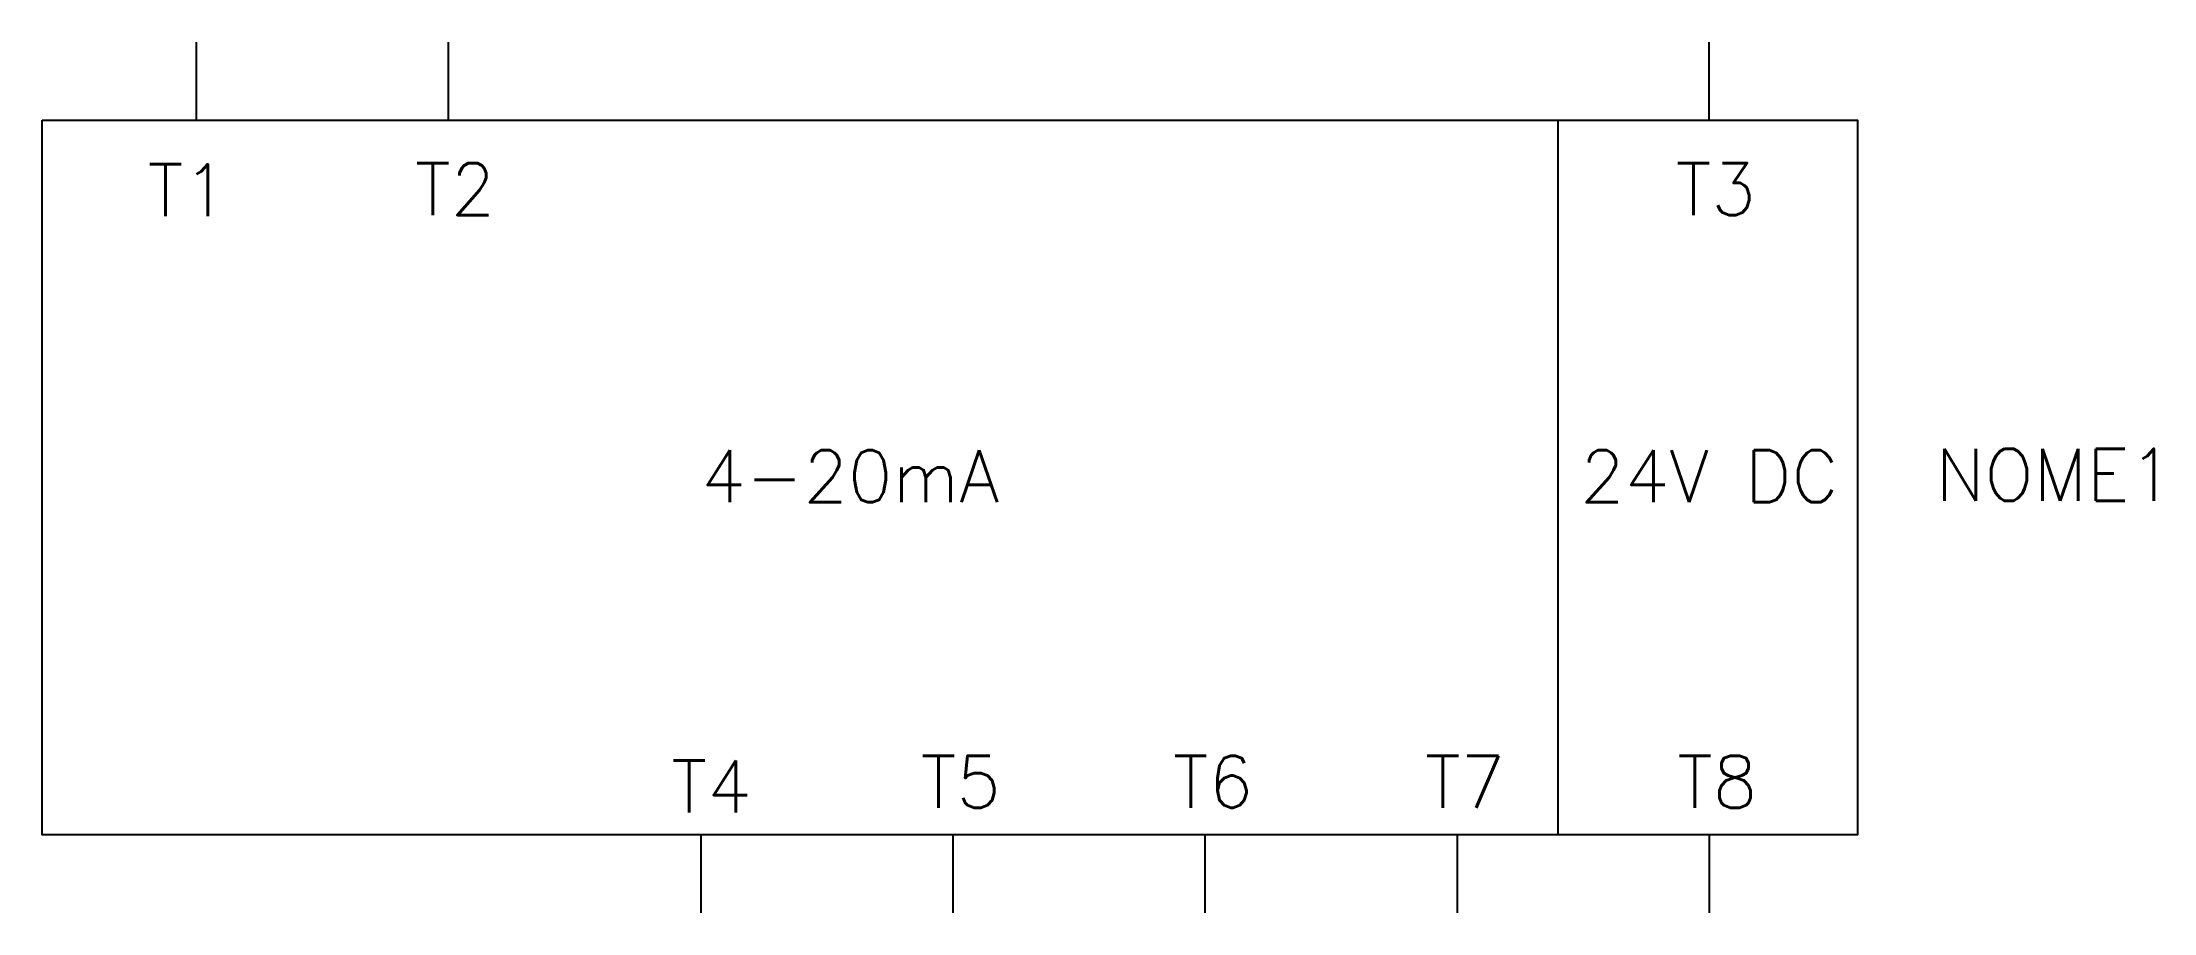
# Model space of a CAD drawing. Extents: x 302.1 to 383.4, y 129.5 to 163.
import ezdxf
from ezdxf.enums import TextEntityAlignment as Align

# ---------------------------------------------------------------- set-up
doc = ezdxf.new("R2010")
doc.units = 0
doc.header["$LTSCALE"] = 10
doc.layers.get('0').update_dxf_attribs({"linetype": 'CONTINUOUS'})
doc.styles.add('ROMANS', font='romans.shx', dxfattribs={"height": 2})

msp = doc.modelspace()

# ---------------------------------------------------------------- linework, layer by layer
at = {"linetype": 'Continuous'}
for p, q in [((308.085, 160.02), (308.085, 163.02)), ((317.791, 160.02), (317.791, 163.02)), ((366.325, 160.02), (366.325, 163.02)), ((360.494, 160.02), (360.494, 132.5)), ((327.498, 132.5), (327.498, 129.5)), ((337.205, 132.5), (337.205, 129.5)), ((346.911, 132.5), (346.911, 129.5)), ((356.618, 132.5), (356.618, 129.5)), ((366.325, 132.5), (366.325, 129.5))]:
    msp.add_line(p, q, dxfattribs=at)
msp.add_lwpolyline([(302.145, 160.02), (372.029, 160.02), (372.029, 132.5), (302.145, 132.5)], close=True)

# ---------------------------------------------------------------- texts
at = {"linetype": 'Continuous', "style": 'ROMANS'}
for s, p in [('4-20mA', (333.251, 146.308)), ('24V DC', (366.325, 146.308))]:
    msp.add_text(s, height=2, dxfattribs=at).set_placement(p, align=Align.MIDDLE_CENTER)
at = {"lineweight": -3, "style": 'ROMANS'}
for tag, p in [('T1', (309.289, 155.723)), ('T4', (329.453, 132.762))]:
    msp.add_attdef(tag, text='', height=2, dxfattribs=at).set_placement(p, align=Align.BOTTOM_RIGHT)
for tag, p in [('T2', (316.499, 155.765)), ('T3', (365.032, 155.765)), ('T5', (335.969, 132.946)), ('T6', (345.676, 132.946)), ('T7', (355.382, 132.946)), ('T8', (365.089, 132.946))]:
    msp.add_attdef(tag, text='', height=2, dxfattribs=at).set_placement(p, align=Align.BOTTOM_LEFT)
msp.add_attdef('NOME1', text='', height=2, dxfattribs=at).set_placement((379.626, 146.365), align=Align.MIDDLE_CENTER)

doc.saveas('drawing.dxf')
